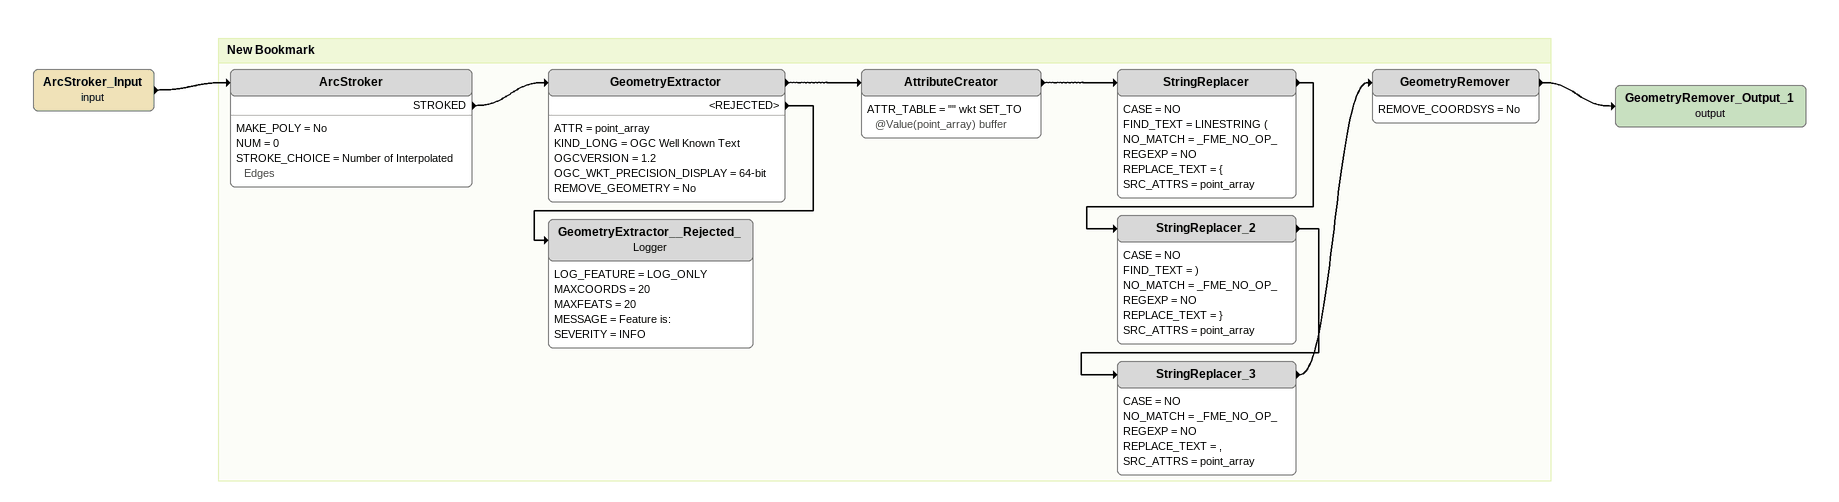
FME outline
ArcStroker_Input (input)
    -> ArcStroker
GeometryRemover_Output_1 (output)

Bookmark: New Bookmark
ArcStroker
    MAKE_POLY = No
    NUM = 0
    STROKE_CHOICE = Number of Interpolated Edges
    STROKED -> GeometryExtractor
GeometryExtractor
    ATTR = point_array
    KIND_LONG = OGC Well Known Text
    OGCVERSION = 1.2
    OGC_WKT_PRECISION_DISPLAY = 64-bit
    REMOVE_GEOMETRY = No
    -> AttributeCreator
    <REJECTED> -> GeometryExtractor__Rejected_
AttributeCreator
    ATTR_TABLE = "" wkt SET_TO @Value(point_array) buffer
    -> StringReplacer
StringReplacer
    CASE = NO
    FIND_TEXT = LINESTRING (
    NO_MATCH = _FME_NO_OP_
    REGEXP = NO
    REPLACE_TEXT = {
    SRC_ATTRS = point_array
    -> StringReplacer_2
StringReplacer_2
    CASE = NO
    FIND_TEXT = )
    NO_MATCH = _FME_NO_OP_
    REGEXP = NO
    REPLACE_TEXT = }
    SRC_ATTRS = point_array
    -> StringReplacer_3
StringReplacer_3
    CASE = NO
    NO_MATCH = _FME_NO_OP_
    REGEXP = NO
    REPLACE_TEXT = ,
    SRC_ATTRS = point_array
    -> GeometryRemover
GeometryRemover
    REMOVE_COORDSYS = No
    -> GeometryRemover_Output_1 (output)
GeometryExtractor__Rejected_: Logger
    LOG_FEATURE = LOG_ONLY
    MAXCOORDS = 20
    MAXFEATS = 20
    MESSAGE = Feature is:
    SEVERITY = INFO
